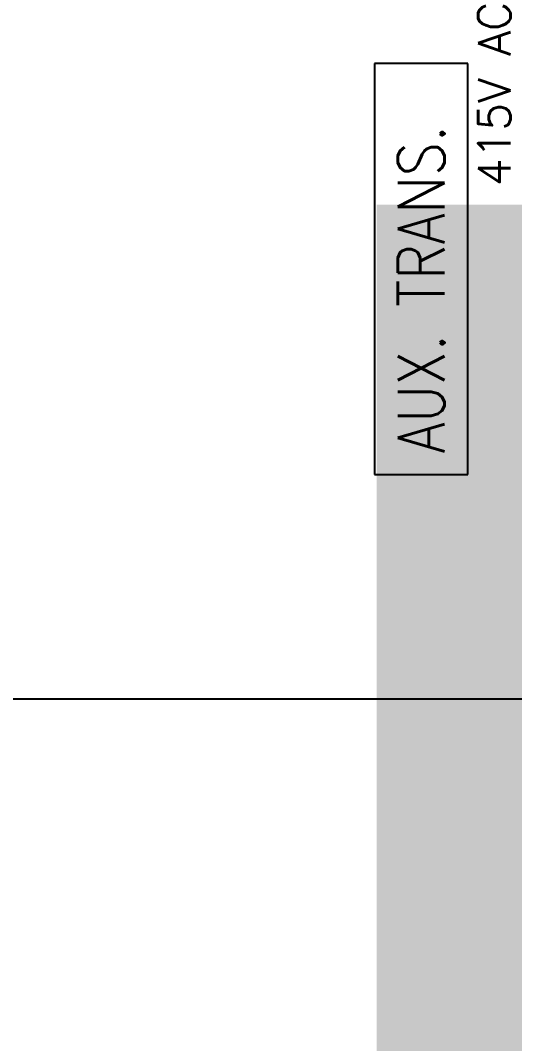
# Model space of a CAD drawing. Header units: metres. Extents: x 529524 to 529977, y 2674144 to 2674419.
# Drawn here: x 529743.76 to 529745.284, y 2674289.209 to 2674292.368 of the extents above; entities that cross this region are included whole.
import ezdxf

# ---------------------------------------------------------------- set-up
doc = ezdxf.new("R2010")
doc.units = ezdxf.units.M
doc.layers.add('IDT', color=7, linetype='Continuous')
doc.layers.add('MMS Block Numbering', color=7, linetype='Continuous')
doc.styles.add('Adani Regular', font='Adani Regular.ttf')
doc.styles.add('RomanS', font='romans.shx')
doc.linetypes.add('FOUNDATION LAYOUT$0$FENCELINE1', pattern='A,6.35,-2.54,[133,ltypeshp.shx,S=2.54,R=0,X=-2.54,Y=0],-2.54,25.4', length=36.83)

# ---------------------------------------------------------------- blocks, each defined once
blk = doc.blocks.new('IDT')
at = {"layer": 'IDT', "color": 253}
for p, q in [((28.6394, 21.7925), (28.3514, 21.7925)), ((28.3514, 21.7925), (28.3514, 20.5236)), ((28.6394, 20.5236), (28.6394, 21.7925)), ((28.3514, 20.5236), (28.6394, 20.5236))]:
    blk.add_line(p, q, dxfattribs=at)
at = {"layer": 'IDT', "color": 7, "linetype": 'FOUNDATION LAYOUT$0$FENCELINE1', "ltscale": 0.01}
blk.add_lwpolyline([(33.902, 18.4101), (33.9018, 22.4854), (21.4107, 22.4854)], dxfattribs=at)
at = {"layer": 'IDT', "color": 7, "style": 'RomanS', "width": 0.85}
blk.add_text('AUX. TRANS.', height=0.144, rotation=270, dxfattribs=at).set_placement((28.4234, 21.7264))
at = {"layer": 'IDT', "color": 8, "style": 'RomanS'}
blk.add_text('415V AC', height=0.1, rotation=270, dxfattribs=at).set_placement((28.2202, 20.9026))

msp = doc.modelspace()

# ---------------------------------------------------------------- block references
at = {"layer": 'IDT', "color": 8, "rotation": 180}
msp.add_blockref('IDT', (529773.4913, 2674312.7589), dxfattribs=at)

# ---------------------------------------------------------------- texts
at = {"layer": 'MMS Block Numbering', "insert": (529750.7273, 2674294.3004), "char_height": 7.5, "attachment_point": 5, "style": 'Adani Regular'}
msp.add_mtext_dynamic_manual_height_columns('A16d-\\PBL-14', width=41.53538, gutter_width=1, heights=[0], dxfattribs=at)

doc.saveas('drawing.dxf')
